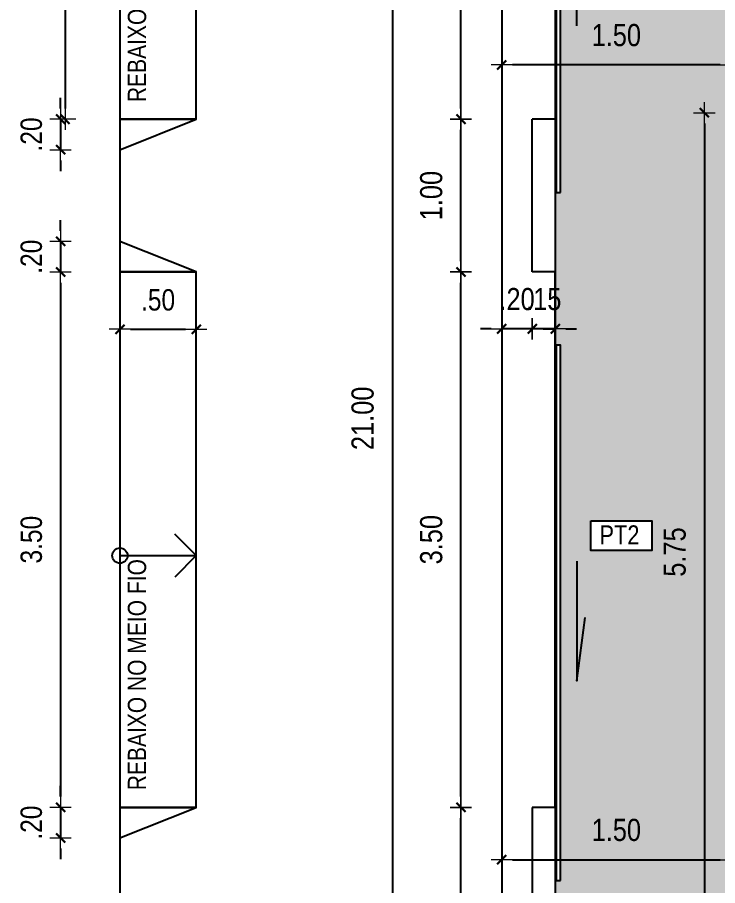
# Model space of a CAD drawing. Header units: millimetres. Extents: x -6300 to 1991, y -4770 to 4545.
# Drawn here: x 1492.16 to 1496.74, y 101 to 106.68 of the extents above; entities that cross this region are included whole.
import ezdxf
from ezdxf.enums import TextEntityAlignment as Align

# ---------------------------------------------------------------- set-up
doc = ezdxf.new("R2010")
doc.units = ezdxf.units.MM
doc.header["$LTSCALE"] = 20
doc.header["$MEASUREMENT"] = 0
doc.linetypes.add('CONTINU', pattern=[0])
doc.layers.get('0').update_dxf_attribs({"linetype": 'CONTINUOUS'})
doc.layers.get('DEFPOINTS').update_dxf_attribs({"linetype": 'CONTINUOUS'})
for name, color, linetype in [('COTA', 7, 'CONTINUOUS'), ('E-pen-m', 6, 'CONTINUOUS'), ('LAYER1', 7, 'CONTINUOUS'), ('LAYER7', 4, 'CONTINUOUS')]:
    doc.layers.add(name, color=color, linetype=linetype)
doc.layers.add('E-Pen-C', color=4, linetype='CONTINUOUS', lineweight=15)
doc.layers.add('E-Pen-G', color=3, linetype='CONTINUOUS', lineweight=30)
doc.styles.add('F2', font='ARIALN.TTF')
doc.dimstyles.new('DIMENSION-1', dxfattribs={"dimtxt": 0.145, "dimasz": 0.07, "dimexe": 1, "dimexo": 0, "dimgap": 0.12, "dimtad": 1, "dimzin": 7, "dimdsep": 46, "dimtxsty": 'F2', "dimblk1": 'TRACO', "dimblk2": 'TRACO', "dimsah": 1, "dimcen": 1, "dimse1": 1, "dimse2": 1, "dimclrd": 4, "dimclre": 256, "dimclrt": 4, "dimadec": 8, "dimazin": 0, "dimtfac": 1, "dimtix": 1, "dimtmove": 2, "dimatfit": 3, "dimldrblk": 'TRACO', "dimfxl": 1, "dimtolj": 1, "dimtzin": 0, "dimarcsym": 0})

# ---------------------------------------------------------------- blocks, each defined once
blk = doc.blocks.new('TRACO')
at = {"layer": 'E-Pen-C'}
for p, q in [((0, 1), (0, -1)), ((-1, 0), (1, 0))]:
    blk.add_line(p, q, dxfattribs=at)
at = {"layer": 'E-Pen-G'}
blk.add_line((-0.424, -0.424), (0.424, 0.424), dxfattribs=at)
blk = doc.blocks.new('*D461')
at = {"color": 4, "lineweight": -2}
for p, q in [((1492.4429, 105.2856), (1492.4429, 105.3556)), ((1492.4429, 105.2156), (1492.4429, 105.0156)), ((1492.4429, 104.9456), (1492.4429, 104.8756))]:
    blk.add_line(p, q, dxfattribs=at)
at = {"layer": 'DEFPOINTS', "color": 0}
for p in [(1492.8309, 105.2156), (1492.4429, 105.0156), (1492.8309, 105.0156)]:
    blk.add_point(p, dxfattribs=at)
at = {"color": 4, "lineweight": -2, "xscale": 0.07, "yscale": 0.07, "zscale": 0.07}
for p, rotation in [((1492.4429, 105.2156), 270), ((1492.4429, 105.0156), 90)]:
    blk.add_blockref('TRACO', p, dxfattribs=dict(at, rotation=rotation))
at = {"color": 4, "insert": (1492.2514, 105.1156), "char_height": 0.14, "attachment_point": 5, "rotation": 90, "style": 'F2'}
blk.add_mtext('\\A1;.20', dxfattribs=at)
blk = doc.blocks.new('*D462')
at = {"color": 4, "lineweight": -2}
blk.add_line((1492.4429, 104.9456), (1492.4429, 101.5819), dxfattribs=at)
at = {"layer": 'DEFPOINTS', "color": 0}
for p in [(1492.8309, 105.0156), (1492.4429, 101.5119), (1492.8309, 101.5119)]:
    blk.add_point(p, dxfattribs=at)
at = {"color": 4, "lineweight": -2, "xscale": 0.07, "yscale": 0.07, "zscale": 0.07}
for p, rotation in [((1492.4429, 105.0156), 90), ((1492.4429, 101.5119), 270)]:
    blk.add_blockref('TRACO', p, dxfattribs=dict(at, rotation=rotation))
at = {"color": 4, "insert": (1492.2514, 103.2638), "char_height": 0.14, "attachment_point": 5, "rotation": 90, "style": 'F2'}
blk.add_mtext('\\A1;3.50', dxfattribs=at)
blk = doc.blocks.new('*D463')
at = {"color": 4, "lineweight": -2}
for p, q in [((1492.4429, 101.5819), (1492.4429, 101.6519)), ((1492.4429, 101.5119), (1492.4429, 101.3119)), ((1492.4429, 101.2419), (1492.4429, 101.1719))]:
    blk.add_line(p, q, dxfattribs=at)
at = {"layer": 'DEFPOINTS', "color": 0}
for p in [(1492.8309, 101.5119), (1492.4429, 101.3119), (1492.8309, 101.3119)]:
    blk.add_point(p, dxfattribs=at)
at = {"color": 4, "lineweight": -2, "xscale": 0.07, "yscale": 0.07, "zscale": 0.07}
for p, rotation in [((1492.4429, 101.5119), 270), ((1492.4429, 101.3119), 90)]:
    blk.add_blockref('TRACO', p, dxfattribs=dict(at, rotation=rotation))
at = {"color": 4, "insert": (1492.2514, 101.4119), "char_height": 0.14, "attachment_point": 5, "rotation": 90, "style": 'F2'}
blk.add_mtext('\\A1;.20', dxfattribs=at)
blk = doc.blocks.new('*D464')
at = {"color": 4, "lineweight": -2}
blk.add_line((1492.9009, 104.6408), (1493.2609, 104.6408), dxfattribs=at)
at = {"layer": 'DEFPOINTS', "color": 0}
for p in [(1492.8309, 105.0156), (1493.3309, 105.0156), (1493.3309, 104.6408)]:
    blk.add_point(p, dxfattribs=at)
at = {"color": 4, "lineweight": -2, "xscale": 0.07, "yscale": 0.07, "zscale": 0.07, "rotation": 180}
blk.add_blockref('TRACO', (1492.8309, 104.6408), dxfattribs=at)
at = {"color": 4, "lineweight": -2, "xscale": 0.07, "yscale": 0.07, "zscale": 0.07}
blk.add_blockref('TRACO', (1493.3309, 104.6408), dxfattribs=at)
at = {"color": 4, "insert": (1493.0809, 104.8323), "char_height": 0.14, "attachment_point": 5, "style": 'F2'}
blk.add_mtext('\\A1;.50', dxfattribs=at)
blk = doc.blocks.new('*D466')
at = {"color": 4, "lineweight": -2}
blk.add_line((1492.4719, 108.9456), (1492.4719, 106.0856), dxfattribs=at)
at = {"layer": 'DEFPOINTS', "color": 0}
for p in [(1492.8309, 109.0156), (1492.4719, 106.0156), (1492.8309, 106.0156)]:
    blk.add_point(p, dxfattribs=at)
at = {"color": 4, "lineweight": -2, "xscale": 0.07, "yscale": 0.07, "zscale": 0.07}
for p, rotation in [((1492.4719, 109.0156), 90), ((1492.4719, 106.0156), 270)]:
    blk.add_blockref('TRACO', p, dxfattribs=dict(at, rotation=rotation))
at = {"color": 4, "insert": (1492.2804, 107.5156), "char_height": 0.14, "attachment_point": 5, "rotation": 90, "style": 'F2'}
blk.add_mtext('\\A1;3.00', dxfattribs=at)
blk = doc.blocks.new('*D467')
at = {"color": 4, "lineweight": -2}
for p, q in [((1492.4429, 106.0856), (1492.4429, 106.1556)), ((1492.4429, 106.0156), (1492.4429, 105.8156)), ((1492.4429, 105.7456), (1492.4429, 105.6756))]:
    blk.add_line(p, q, dxfattribs=at)
at = {"layer": 'DEFPOINTS', "color": 0}
for p in [(1492.8309, 106.0156), (1492.4429, 105.8156), (1492.8309, 105.8156)]:
    blk.add_point(p, dxfattribs=at)
at = {"color": 4, "lineweight": -2, "xscale": 0.07, "yscale": 0.07, "zscale": 0.07}
for p, rotation in [((1492.4429, 106.0156), 270), ((1492.4429, 105.8156), 90)]:
    blk.add_blockref('TRACO', p, dxfattribs=dict(at, rotation=rotation))
at = {"color": 4, "insert": (1492.2514, 105.9156), "char_height": 0.14, "attachment_point": 5, "rotation": 90, "style": 'F2'}
blk.add_mtext('\\A1;.20', dxfattribs=at)
blk = doc.blocks.new('*D479')
at = {"layer": 'COTA', "color": 4, "linetype": 'Continuous', "lineweight": -2}
blk.add_line((1496.7608, 106.371), (1495.4009, 106.371), dxfattribs=at)
at = {"layer": 'DEFPOINTS', "color": 0, "linetype": 'Continuous'}
for p in [(1495.3309, 106.371), (1496.8308, 106.0572), (1495.3309, 106.0077, -1.7976)]:
    blk.add_point(p, dxfattribs=at)
at = {"layer": 'COTA', "color": 4, "linetype": 'Continuous', "lineweight": -2, "xscale": 0.07, "yscale": 0.07, "zscale": 0.07, "rotation": 180}
blk.add_blockref('TRACO', (1495.3309, 106.371), dxfattribs=at)
at = {"layer": 'COTA', "color": 4, "linetype": 'Continuous', "lineweight": -2, "xscale": 0.07, "yscale": 0.07, "zscale": 0.07}
blk.add_blockref('TRACO', (1496.8308, 106.371), dxfattribs=at)
at = {"layer": 'COTA', "color": 4, "linetype": 'Continuous', "insert": (1496.0809, 106.5651), "char_height": 0.145, "attachment_point": 5, "style": 'F2'}
blk.add_mtext('\\A1;1.50', dxfattribs=at)
blk = doc.blocks.new('*D495')
at = {"layer": 'COTA', "color": 4, "linetype": 'Continuous', "lineweight": -2}
blk.add_line((1495.0637, 100.1519), (1495.0637, 101.4419), dxfattribs=at)
at = {"layer": 'DEFPOINTS', "color": 0, "linetype": 'Continuous'}
for p in [(1495.0637, 101.5119), (1495.5309, 101.5119, -1.3439), (1495.5309, 100.0819, -1.3439)]:
    blk.add_point(p, dxfattribs=at)
at = {"layer": 'COTA', "color": 4, "linetype": 'Continuous', "lineweight": -2, "xscale": 0.07, "yscale": 0.07, "zscale": 0.07}
for p, rotation in [((1495.0637, 101.5119), 90), ((1495.0637, 100.0819), 270)]:
    blk.add_blockref('TRACO', p, dxfattribs=dict(at, rotation=rotation))
at = {"layer": 'COTA', "color": 4, "linetype": 'Continuous', "insert": (1494.8696, 100.7969), "char_height": 0.145, "attachment_point": 5, "rotation": 90, "style": 'F2'}
blk.add_mtext('\\A1;1.43', dxfattribs=at)
blk = doc.blocks.new('*D496')
at = {"layer": 'COTA', "color": 4, "linetype": 'Continuous', "lineweight": -2}
blk.add_line((1495.0637, 101.5819), (1495.0637, 104.9456), dxfattribs=at)
at = {"layer": 'DEFPOINTS', "color": 0, "linetype": 'Continuous'}
for p in [(1495.0637, 105.0156), (1495.5309, 105.0156, -1.3268), (1495.5309, 101.5119, -1.3439)]:
    blk.add_point(p, dxfattribs=at)
at = {"layer": 'COTA', "color": 4, "linetype": 'Continuous', "lineweight": -2, "xscale": 0.07, "yscale": 0.07, "zscale": 0.07}
for p, rotation in [((1495.0637, 105.0156), 90), ((1495.0637, 101.5119), 270)]:
    blk.add_blockref('TRACO', p, dxfattribs=dict(at, rotation=rotation))
at = {"layer": 'COTA', "color": 4, "linetype": 'Continuous', "insert": (1494.8696, 103.2638), "char_height": 0.145, "attachment_point": 5, "rotation": 90, "style": 'F2'}
blk.add_mtext('\\A1;3.50', dxfattribs=at)
blk = doc.blocks.new('*D497')
at = {"layer": 'COTA', "color": 4, "linetype": 'Continuous', "lineweight": -2}
blk.add_line((1495.0637, 105.0856), (1495.0637, 105.9456), dxfattribs=at)
at = {"layer": 'DEFPOINTS', "color": 0, "linetype": 'Continuous'}
for p in [(1495.0637, 106.0156), (1495.6059, 106.0156, -1.3268), (1495.5309, 105.0156, -1.3268)]:
    blk.add_point(p, dxfattribs=at)
at = {"layer": 'COTA', "color": 4, "linetype": 'Continuous', "lineweight": -2, "xscale": 0.07, "yscale": 0.07, "zscale": 0.07}
for p, rotation in [((1495.0637, 106.0156), 90), ((1495.0637, 105.0156), 270)]:
    blk.add_blockref('TRACO', p, dxfattribs=dict(at, rotation=rotation))
at = {"layer": 'COTA', "color": 4, "linetype": 'Continuous', "insert": (1494.8696, 105.5156), "char_height": 0.145, "attachment_point": 5, "rotation": 90, "style": 'F2'}
blk.add_mtext('\\A1;1.00', dxfattribs=at)
blk = doc.blocks.new('*D498')
at = {"layer": 'COTA', "color": 4, "linetype": 'Continuous', "lineweight": -2}
blk.add_line((1495.0637, 106.0856), (1495.0637, 108.9456), dxfattribs=at)
at = {"layer": 'DEFPOINTS', "color": 0, "linetype": 'Continuous'}
for p in [(1495.0637, 109.0156), (1495.3309, 109.0156, -1.0395), (1495.6059, 106.0156, -1.3268)]:
    blk.add_point(p, dxfattribs=at)
at = {"layer": 'COTA', "color": 4, "linetype": 'Continuous', "lineweight": -2, "xscale": 0.07, "yscale": 0.07, "zscale": 0.07}
for p, rotation in [((1495.0637, 109.0156), 90), ((1495.0637, 106.0156), 270)]:
    blk.add_blockref('TRACO', p, dxfattribs=dict(at, rotation=rotation))
at = {"layer": 'COTA', "color": 4, "linetype": 'Continuous', "insert": (1494.8696, 107.5156), "char_height": 0.145, "attachment_point": 5, "rotation": 90, "style": 'F2'}
blk.add_mtext('\\A1;3.00', dxfattribs=at)
blk = doc.blocks.new('*D502')
at = {"layer": 'COTA', "color": 4, "linetype": 'Continuous', "lineweight": -2}
blk.add_line((1494.6144, 114.4879), (1494.6144, 93.6279), dxfattribs=at)
at = {"layer": 'DEFPOINTS', "color": 0, "linetype": 'Continuous'}
for p in [(1495.3309, 114.5579, -1.8296), (1494.6144, 93.5579), (1495.3309, 93.5579, -1.8296)]:
    blk.add_point(p, dxfattribs=at)
at = {"layer": 'COTA', "color": 4, "linetype": 'Continuous', "lineweight": -2, "xscale": 0.07, "yscale": 0.07, "zscale": 0.07}
for p, rotation in [((1494.6144, 114.5579), 90), ((1494.6144, 93.5579), 270)]:
    blk.add_blockref('TRACO', p, dxfattribs=dict(at, rotation=rotation))
at = {"layer": 'COTA', "color": 4, "linetype": 'Continuous', "insert": (1494.4204, 104.0579), "char_height": 0.145, "attachment_point": 5, "rotation": 90, "style": 'F2'}
blk.add_mtext('\\A1;21.00', dxfattribs=at)
blk = doc.blocks.new('*D517')
at = {"layer": 'COTA', "color": 4, "linetype": 'Continuous', "lineweight": -2}
blk.add_line((1496.657, 105.9879), (1496.657, 100.3779), dxfattribs=at)
at = {"layer": 'DEFPOINTS', "color": 0, "linetype": 'Continuous'}
for p in [(1496.8308, 106.0579, -1.8296), (1496.657, 100.3079), (1496.8349, 100.3079)]:
    blk.add_point(p, dxfattribs=at)
at = {"layer": 'COTA', "color": 4, "linetype": 'Continuous', "lineweight": -2, "xscale": 0.07, "yscale": 0.07, "zscale": 0.07}
for p, rotation in [((1496.657, 106.0579), 90), ((1496.657, 100.3079), 270)]:
    blk.add_blockref('TRACO', p, dxfattribs=dict(at, rotation=rotation))
at = {"layer": 'COTA', "color": 4, "linetype": 'Continuous', "insert": (1496.4633, 103.1829), "char_height": 0.145, "attachment_point": 5, "rotation": 90, "style": 'F2'}
blk.add_mtext('\\A1;5.75', dxfattribs=at)
blk = doc.blocks.new('*D788')
at = {"layer": 'COTA', "color": 4, "linetype": 'Continuous', "lineweight": -2}
blk.add_line((1495.4009, 101.1693), (1496.7609, 101.1693), dxfattribs=at)
at = {"layer": 'DEFPOINTS', "color": 0, "linetype": 'Continuous'}
for p in [(1496.8309, 101.1693), (1495.3309, 101.1051, 0.38), (1496.8309, 101.1051)]:
    blk.add_point(p, dxfattribs=at)
at = {"layer": 'COTA', "color": 4, "linetype": 'Continuous', "lineweight": -2, "xscale": 0.07, "yscale": 0.07, "zscale": 0.07, "rotation": 180}
blk.add_blockref('TRACO', (1495.3309, 101.1693), dxfattribs=at)
at = {"layer": 'COTA', "color": 4, "linetype": 'Continuous', "lineweight": -2, "xscale": 0.07, "yscale": 0.07, "zscale": 0.07}
blk.add_blockref('TRACO', (1496.8309, 101.1693), dxfattribs=at)
at = {"layer": 'COTA', "color": 4, "linetype": 'Continuous', "insert": (1496.0809, 101.3633), "char_height": 0.145, "attachment_point": 5, "style": 'F2'}
blk.add_mtext('\\A1;1.50', dxfattribs=at)
blk = doc.blocks.new('*D789')
at = {"layer": 'COTA', "color": 4, "linetype": 'Continuous', "lineweight": -2}
for p, q in [((1495.4609, 104.6434), (1495.3909, 104.6434)), ((1495.6809, 104.6434), (1495.5309, 104.6434)), ((1495.7509, 104.6434), (1495.8209, 104.6434))]:
    blk.add_line(p, q, dxfattribs=at)
at = {"layer": 'DEFPOINTS', "color": 0, "linetype": 'Continuous'}
for p in [(1495.5309, 105.0156, 0.102), (1495.6809, 105.0156, 0.102), (1495.5309, 104.6434)]:
    blk.add_point(p, dxfattribs=at)
at = {"layer": 'COTA', "color": 4, "linetype": 'Continuous', "lineweight": -2, "xscale": 0.07, "yscale": 0.07, "zscale": 0.07}
blk.add_blockref('TRACO', (1495.5309, 104.6434), dxfattribs=at)
at = {"layer": 'COTA', "color": 4, "linetype": 'Continuous', "lineweight": -2, "xscale": 0.07, "yscale": 0.07, "zscale": 0.07, "rotation": 180}
blk.add_blockref('TRACO', (1495.6809, 104.6434), dxfattribs=at)
at = {"layer": 'COTA', "color": 4, "linetype": 'Continuous', "insert": (1495.6059, 104.8374), "char_height": 0.145, "attachment_point": 5, "style": 'F2'}
blk.add_mtext('\\A1;.15', dxfattribs=at)
blk = doc.blocks.new('*D790')
at = {"layer": 'COTA', "color": 4, "linetype": 'Continuous', "lineweight": -2}
for p, q in [((1495.2609, 104.6434), (1495.1909, 104.6434)), ((1495.5309, 104.6434), (1495.3309, 104.6434)), ((1495.6009, 104.6434), (1495.6709, 104.6434))]:
    blk.add_line(p, q, dxfattribs=at)
at = {"layer": 'DEFPOINTS', "color": 0, "linetype": 'Continuous'}
for p in [(1495.3309, 105.1922, 0.0899), (1495.5309, 105.0156, 0.102), (1495.3309, 104.6434)]:
    blk.add_point(p, dxfattribs=at)
at = {"layer": 'COTA', "color": 4, "linetype": 'Continuous', "lineweight": -2, "xscale": 0.07, "yscale": 0.07, "zscale": 0.07}
blk.add_blockref('TRACO', (1495.3309, 104.6434), dxfattribs=at)
at = {"layer": 'COTA', "color": 4, "linetype": 'Continuous', "lineweight": -2, "xscale": 0.07, "yscale": 0.07, "zscale": 0.07, "rotation": 180}
blk.add_blockref('TRACO', (1495.5309, 104.6434), dxfattribs=at)
at = {"layer": 'COTA', "color": 4, "linetype": 'Continuous', "insert": (1495.4309, 104.8374), "char_height": 0.145, "attachment_point": 5, "style": 'F2'}
blk.add_mtext('\\A1;.20', dxfattribs=at)

msp = doc.modelspace()

# ---------------------------------------------------------------- hatches: boundary and pattern name
at = {"layer": 'COTA', "linetype": 'Continuous'}
h = msp.add_hatch(dxfattribs=at)
h.set_pattern_fill('PATIO3', color=8, scale=0.6, style=0, pattern_type=2)
h.set_pattern_definition([(243.4349, (-60.29372, 66.72446), (0.600000786, 0.599999495), [0.201246, -1.1403948]), (153.4349, (-60.17372, 66.66446), (0.599999495, -0.600000786), [0.1341642, -1.2074766]), (153.4349, (-60.02372, 66.66446), (0.599999495, -0.600000786), [0.1341642, -1.2074766]), (243.4349, (-60.14372, 66.72446), (0.600000786, 0.599999495), [0.0670818, -1.274559]), (153.4349, (-59.87372, 66.66446), (0.599999495, -0.600000786), [0.1341642, -1.2074766]), (243.4349, (-59.99372, 66.72446), (0.600000786, 0.599999495), [0.1341642, -1.2074766]), (158.1986, (-59.81372, 66.71246), (-1.800000164, 0.599999946), [0.0323112, -3.1987878]), (243.4349, (-59.84372, 66.72446), (0.600000786, 0.599999495), [0.0670818, -1.274559]), (154.9831, (-59.813717, 66.562465), (-7.7999997481, 3.60000110015), [0.0993174, -9.8324496]), (63.4349, (-59.99372, 66.42446), (-0.600000786, -0.599999495), [0.201246, -1.1403948]), (153.4349, (-59.93372, 66.54446), (0.599999495, -0.600000786), [0.1341642, -1.2074766]), (63.4349, (-60.14372, 66.42446), (-0.600000786, -0.599999495), [0.0670818, -1.274559]), (153.4349, (-60.08372, 66.54446), (0.599999495, -0.600000786), [0.1341642, -1.2074766]), (153.4349, (-60.23372, 66.54446), (0.599999495, -0.600000786), [0.1341642, -1.2074766]), (63.4349, (-60.29372, 66.42446), (-0.600000786, -0.599999495), [0.201246, -1.1403948]), (63.4349, (-59.90372, 66.30446), (-0.600000786, -0.599999495), [0.201246, -1.1403948]), (153.4349, (-59.84372, 66.42446), (0.599999495, -0.600000786), [0.1341642, -1.2074766]), (153.4349, (-59.99372, 66.42446), (0.599999495, -0.600000786), [0.1341642, -1.2074766]), (63.4349, (-60.20372, 66.30446), (-0.600000786, -0.599999495), [0.1341642, -1.2074766]), (153.4349, (-60.14372, 66.42446), (0.599999495, -0.600000786), [0.1341642, -1.2074766]), (153.4349, (-60.29372, 66.42446), (0.599999495, -0.600000786), [0.1341642, -1.2074766]), (63.4349, (-60.41372, 66.18446), (-0.600000786, -0.599999495), [0.201246, -1.1403948]), (153.4349, (-59.81372, 66.33446), (0.599999495, -0.600000786), [0.0670818, -1.274559]), (153.4349, (-59.90372, 66.30446), (0.599999495, -0.600000786), [0.1341642, -1.2074766]), (153.4349, (-60.05372, 66.30446), (0.599999495, -0.600000786), [0.1341642, -1.2074766]), (153.4349, (-60.20372, 66.30446), (0.599999495, -0.600000786), [0.1341642, -1.2074766]), (153.4349, (-60.35372, 66.30446), (0.599999495, -0.600000786), [0.0670818, -1.274559]), (153.4349, (-59.81372, 66.18446), (0.599999495, -0.600000786), [0.1341642, -1.2074766]), (63.4349, (-59.99372, 66.12446), (-0.600000786, -0.599999495), [0.1341642, -1.2074766]), (153.4349, (-59.96372, 66.18446), (0.599999495, -0.600000786), [0.1341642, -1.2074766]), (243.4349, (-60.23372, 66.24446), (0.600000786, 0.599999495), [0.1341642, -1.2074766]), (153.4349, (-60.11372, 66.18446), (0.599999495, -0.600000786), [0.1341642, -1.2074766]), (153.4349, (-60.26372, 66.18446), (0.599999495, -0.600000786), [0.1341642, -1.2074766]), (154.9831, (-60.323717, 66.664465), (-7.7999997481, 3.60000110015), [0.0993174, -9.8324496]), (158.1986, (-60.38372, 66.54446), (-1.800000164, 0.599999946), [0.0323112, -3.1987878]), (243.4349, (-60.02372, 66.36446), (0.600000786, 0.599999495), [0.201246, -1.1403948]), (63.4349, (-60.08372, 66.54446), (-0.600000786, -0.599999495), [0.0670818, -1.274559])])
h.paths.add_polyline_path([(1495.6809, 100.3079), (1496.8349, 100.3068), (1496.8309, 100.3079), (1496.8308, 106.0572), (1511.0309, 106.0572), (1511.0309, 107.2079), (1511.0309, 110.9079), (1507.3952, 110.9079), (1507.3586, 110.5079), (1507.2552, 110.1447), (1507.0517, 109.8362), (1506.7183, 109.5037), (1506.3612, 109.2976), (1505.9889, 109.1876), (1505.7611, 109.1656), (1495.6809, 109.1656)])
h.paths.add_polyline_path([(1504.745, 107.0713), (1505.2243, 106.7954), (1507.6022, 106.849), (1508.8032, 106.877), (1509.1594, 106.98), (1509.2816, 107.6688), (1509.2699, 108.1418), (1509.1669, 108.4659), (1509.0519, 108.6391), (1508.2645, 108.7222), (1505.9923, 108.7513), (1505.3321, 108.7158), (1504.7131, 108.5745), (1504.669, 108.2366), (1504.6697, 107.2448), (1504.7177, 107.077)], flags=16)
h.paths.add_polyline_path([(1502.3847, 107.3914), (1502.3847, 107.4288), (1502.3704, 107.4259), (1502.3583, 107.4178)], flags=24)
h.paths.add_polyline_path([(1502.3847, 107.3914), (1502.3583, 107.4178), (1502.3502, 107.4057), (1502.3474, 107.3914)], flags=8)
h.paths.add_polyline_path([(1502.3847, 107.3914), (1502.422, 107.3914), (1502.4192, 107.3772), (1502.4111, 107.365)], flags=8)
h.paths.add_polyline_path([(1502.3847, 107.3914), (1502.4111, 107.365), (1502.399, 107.357), (1502.3847, 107.3541)], flags=24)
edge = h.paths.add_edge_path(flags=16)
edge.add_line((1502.3847, 107.3168), (1502.3847, 107.4661))
edge = h.paths.add_edge_path(flags=16)
edge.add_arc((1502.3847, 107.3914), 0.0373, 0, 360)
edge = h.paths.add_edge_path(flags=16)
edge.add_line((1502.3101, 107.3914), (1502.6612, 107.3914))
h.paths.add_polyline_path([(1502.4144, 107.3825), (1502.7356, 107.3825), (1502.7356, 107.5628), (1502.4144, 107.5628)], flags=24)
h.paths.add_polyline_path([(1502.0396, 107.7656), (1503.1086, 107.7656), (1503.1086, 107.9919), (1502.0396, 107.9919)], flags=24)
h.paths.add_polyline_path([(1502.233, 107.5549), (1502.9151, 107.5549), (1502.9151, 107.7521), (1502.233, 107.7521)], flags=24)
h.paths.add_polyline_path([(1496.704, 107.0713), (1497.1833, 106.7954), (1499.5612, 106.8491), (1500.7622, 106.877), (1501.1184, 106.9801), (1501.2405, 107.6688), (1501.2288, 108.1418), (1501.1258, 108.4659), (1501.0108, 108.6392), (1500.2235, 108.7223), (1497.9513, 108.7513), (1497.291, 108.7159), (1496.6721, 108.5745), (1496.6279, 108.2366), (1496.6286, 107.2449), (1496.6767, 107.0771)], flags=16)
h.paths.add_polyline_path([(1495.913, 107.5519), (1496.3133, 107.5519), (1496.3133, 107.3573), (1495.913, 107.3573)], flags=16)
h.paths.add_polyline_path([(1495.716, 105.5361), (1495.716, 108.5361), (1495.686, 108.5361), (1495.686, 105.5361)], flags=16)
h.paths.add_polyline_path([(1495.716, 101.0325), (1495.716, 104.5361), (1495.686, 104.5361), (1495.686, 101.0325)], flags=16)
h.paths.add_polyline_path([(1495.913, 103.3881), (1496.3133, 103.3881), (1496.3133, 103.1934), (1495.913, 103.1934)], flags=16)
h.paths.add_polyline_path([(1502.132, 106.9564), (1503.211, 106.9564), (1503.211, 107.1608), (1502.132, 107.1608)], flags=24)
h.paths.add_polyline_path([(1502.0076, 107.1242), (1503.4609, 107.1242), (1503.4609, 107.2874), (1502.0076, 107.2874)], flags=24)
h.paths.add_polyline_path([(1503.2854, 106.4149), (1503.6813, 106.4149), (1503.6813, 106.7168), (1503.2854, 106.7168)], flags=24)
h.paths.add_polyline_path([(1503.9482, 107.4162), (1503.9482, 107.812), (1503.6463, 107.812), (1503.6463, 107.4162)], flags=24)
h.paths.add_polyline_path([(1499.8837, 106.4149), (1500.2796, 106.4149), (1500.2796, 106.7168), (1499.8837, 106.7168)], flags=24)
h.paths.add_polyline_path([(1501.7756, 106.4149), (1502.0791, 106.4149), (1502.0791, 106.7168), (1501.7756, 106.7168)], flags=24)
h.paths.add_polyline_path([(1504.8769, 106.4149), (1505.1804, 106.4149), (1505.1804, 106.7168), (1504.8769, 106.7168)], flags=24)
h.paths.add_polyline_path([(1506.3599, 106.4149), (1506.7557, 106.4149), (1506.7557, 106.7168), (1506.3599, 106.7168)], flags=24)
h.paths.add_polyline_path([(1507.9259, 106.4149), (1508.2293, 106.4149), (1508.2293, 106.7168), (1507.9259, 106.7168)], flags=24)
h.paths.add_polyline_path([(1509.4093, 106.4149), (1509.8051, 106.4149), (1509.8051, 106.7168), (1509.4093, 106.7168)], flags=24)
h.paths.add_polyline_path([(1510.4527, 106.4295), (1510.4527, 106.8254), (1510.1508, 106.8254), (1510.1508, 106.4295)], flags=24)
h.paths.add_polyline_path([(1495.8781, 106.4149), (1496.274, 106.4149), (1496.274, 106.7168), (1495.8781, 106.7168)], flags=24)
h.paths.add_polyline_path([(1497.1281, 106.4149), (1497.5239, 106.4149), (1497.5239, 106.7168), (1497.1281, 106.7168)], flags=24)
h.paths.add_polyline_path([(1497.9255, 106.4149), (1498.229, 106.4149), (1498.229, 106.7168), (1497.9255, 106.7168)], flags=24)
h.paths.add_polyline_path([(1510.7056, 110.1912), (1511.0878, 110.1912), (1511.0878, 110.4827), (1510.7056, 110.4827)], flags=9)
h.paths.add_polyline_path([(1509.5786, 110.1912), (1509.8715, 110.1912), (1509.8715, 110.4827), (1509.5786, 110.4827)], flags=24)
h.paths.add_polyline_path([(1508.4408, 110.1912), (1508.823, 110.1912), (1508.823, 110.4827), (1508.4408, 110.4827)], flags=24)
h.paths.add_polyline_path([(1507.3952, 110.1912), (1507.6882, 110.1912), (1507.6882, 110.4827), (1507.3952, 110.4827)], flags=24)
h.paths.add_polyline_path([(1509.7758, 110.4927), (1511.5548, 110.4927), (1511.5548, 110.7649), (1509.7758, 110.7649)], flags=9)
h.paths.add_polyline_path([(1496.6134, 102.9851), (1496.6134, 103.3809), (1496.3116, 103.3809), (1496.3116, 102.9851)], flags=24)

# ---------------------------------------------------------------- linework, layer by layer
at = {"color": 7, "linetype": 'CONTINU'}
msp.add_line((1492.8309, 103.1594, -0.2346), (1493.3309, 103.1594), dxfattribs=at)
at = {"color": 7, "elevation": 0.0273}
msp.add_lwpolyline([(1495.716, 105.5361), (1495.716, 108.5361), (1495.686, 108.5361), (1495.686, 105.5361)], close=True, dxfattribs=at)
at = {"color": 7}
for points in [[(1495.8232, 106.6265), (1495.8232, 107.4087), (1495.8761, 106.9954)], [(1495.8232, 103.1224), (1495.8232, 102.3402), (1495.8761, 102.7536)]]:
    msp.add_lwpolyline(points, dxfattribs=at)
msp.add_lwpolyline([(1495.716, 101.0325), (1495.716, 104.5361), (1495.686, 104.5361), (1495.686, 101.0325)], close=True, dxfattribs=at)
at = {"color": 6}
msp.add_lwpolyline([(1495.913, 103.3881), (1496.3133, 103.3881), (1496.3133, 103.1934), (1495.913, 103.1934)], close=True, dxfattribs=at)
at = {"color": 7}
msp.add_circle((1492.8309, 103.1594, -0.2346), 0.0499, dxfattribs=at)
at = {"layer": 'COTA', "color": 8, "linetype": 'Continuous'}
msp.add_line((1495.6809, 109.0156, 0.5028), (1495.6809, 106.0156, 0.5028), dxfattribs=at)
at = {"layer": 'COTA', "color": 5, "linetype": 'Continuous'}
for p, q in [((1495.6809, 106.0156, 0.5028), (1495.5309, 106.0156, 0.5028)), ((1495.6809, 106.0156, 0.5028), (1495.6809, 105.0156, 0.102)), ((1495.6809, 105.0156, 0.5028), (1495.5309, 105.0156, 0.5028)), ((1495.6809, 101.5119, 0.4858), (1495.5309, 101.5119, 0.4858)), ((1495.5309, 101.5119), (1495.5309, 100.0819)), ((1495.6809, 101.5119), (1495.6809, 100.0819, 0.4858))]:
    msp.add_line(p, q, dxfattribs=at)
at = {"layer": 'COTA', "color": 8, "linetype": 'Continuous'}
msp.add_lwpolyline([(1495.6809, 100.3079), (1496.8349, 100.3068), (1496.8309, 100.3079), (1496.8308, 106.0572), (1511.0309, 106.0572), (1511.0309, 107.2079), (1511.0309, 110.9079), (1507.3952, 110.9079), (1507.3586, 110.5079), (1507.2552, 110.1447), (1507.0517, 109.8362), (1506.7183, 109.5037), (1506.3612, 109.2976), (1505.9889, 109.1876), (1505.7611, 109.1656), (1495.6809, 109.1656), (1495.6809, 100.3079)], dxfattribs=at)
at = {"layer": 'E-pen-m', "color": 7}
for q in [(1493.1895, 103.3008), (1493.1895, 103.0179)]:
    msp.add_line((1493.3309, 103.1594), q, dxfattribs=at)
at = {"layer": 'LAYER7', "color": 8, "linetype": 'Continuous'}
for p, q in [((1492.8309, 114.5579), (1492.8309, 93.5579)), ((1495.3309, 109.0156, -0.1814), (1495.3309, 99.0819, 0.5236)), ((1495.6809, 101.5119), (1495.6809, 105.0156, 0.102))]:
    msp.add_line(p, q, dxfattribs=at)
at = {"layer": 'LAYER7', "color": 5, "linetype": 'Continuous'}
msp.add_line((1495.5309, 105.0156, 0.102), (1495.5309, 106.0156, 0.1293), dxfattribs=at)
at = {"layer": 'LAYER7', "color": 8, "linetype": 'Continuous'}
for points in [[(1492.8309, 105.8156), (1493.3309, 106.0156), (1492.8309, 106.0156), (1493.3309, 106.0156), (1493.3309, 109.0156), (1492.8309, 109.0156), (1493.3309, 109.0156), (1492.8309, 109.2156)], [(1492.8309, 101.3119), (1493.3309, 101.5119), (1492.8309, 101.5119), (1493.3309, 101.5119), (1493.3309, 105.0156), (1492.8309, 105.0156), (1493.3309, 105.0156), (1492.8309, 105.2156)]]:
    msp.add_lwpolyline(points, dxfattribs=at)

# ---------------------------------------------------------------- texts
at = {"color": 4, "style": 'F2'}
for p in [(1493.0026, 106.1277), (1493.0026, 101.6241)]:
    msp.add_text('REBAIXO NO MEIO FIO', height=0.12, rotation=90, dxfattribs=at).set_placement(p)
at = {"layer": 'LAYER1', "color": 6, "linetype": 'Continuous', "style": 'F2'}
msp.add_text('PT2', height=0.1246, dxfattribs=at).set_placement((1495.9705, 103.3573), align=Align.TOP_LEFT)

# ---------------------------------------------------------------- dimensions: what is measured, and where the dimension line sits
at = {"color": 8}
for base, p1, p2, picture, middle in [((1492.4719, 106.0156), (1492.8309, 109.0156), (1492.8309, 106.0156), '*D466', (1492.2804, 107.5156)), ((1492.4429, 105.8156), (1492.8309, 106.0156), (1492.8309, 105.8156), '*D467', (1492.2514, 105.9156)), ((1492.4429, 105.0156), (1492.8309, 105.2156), (1492.8309, 105.0156), '*D461', (1492.2514, 105.1156)), ((1492.4429, 101.5119), (1492.8309, 105.0156), (1492.8309, 101.5119), '*D462', (1492.2514, 103.2638)), ((1492.4429, 101.3119), (1492.8309, 101.5119), (1492.8309, 101.3119), '*D463', (1492.2514, 101.4119))]:
    dim = msp.add_linear_dim(base=base, p1=p1, p2=p2, angle=270, dimstyle='DIMENSION-1', override={"dimtxt": 0.14, "dimfxl": 0.5, "dimfxlon": 1}, dxfattribs=at)
    dim.commit()
    dim.dimension.update_dxf_attribs({"geometry": picture, "text_midpoint": middle})
dim = msp.add_linear_dim(base=(1493.3309, 104.6408), p1=(1492.8309, 105.0156), p2=(1493.3309, 105.0156), dimstyle='DIMENSION-1', override={"dimtxt": 0.14, "dimfxl": 0.5, "dimfxlon": 1}, dxfattribs=at)
dim.commit()
dim.dimension.update_dxf_attribs({"geometry": '*D464', "text_midpoint": (1493.0809, 104.8323)})
at = {"layer": 'COTA', "color": 7, "linetype": 'Continuous'}
for base, p1, p2, override, picture, middle in [((1494.6144, 93.5579, 1.8296), (1495.3309, 114.5579), (1495.3309, 93.5579), {"dimfxl": 0.06}, '*D502', (1494.4204, 104.0579, 1.8296)), ((1495.0637, 109.0156, 1.8296), (1495.6059, 106.0156, 0.5028), (1495.3309, 109.0156, 0.7901), {"dimfxl": 0.06}, '*D498', (1494.8696, 107.5156, 1.8296)), ((1496.657, 100.3079, 1.8296), (1496.8308, 106.0579), (1496.8349, 100.3079, 1.8296), {"dimadec": 0, "dimfxl": 0.06}, '*D517', (1496.4633, 103.1829, 1.8296)), ((1495.0637, 106.0156, 1.8296), (1495.5309, 105.0156, 0.5028), (1495.6059, 106.0156, 0.5028), {"dimfxl": 0.06}, '*D497', (1494.8696, 105.5156, 1.8296)), ((1495.0637, 105.0156, 1.8296), (1495.5309, 101.5119, 0.4858), (1495.5309, 105.0156, 0.5028), {"dimfxl": 0.06}, '*D496', (1494.8696, 103.2638, 1.8296)), ((1495.0637, 101.5119, 1.8296), (1495.5309, 100.0819, 0.4858), (1495.5309, 101.5119, 0.4858), {"dimfxl": 0.06}, '*D495', (1494.8696, 100.7969, 1.8296))]:
    dim = msp.add_linear_dim(base=base, p1=p1, p2=p2, angle=90, dimstyle='DIMENSION-1', override=override, dxfattribs=at)
    dim.commit()
    dim.dimension.update_dxf_attribs({"geometry": picture, "text_midpoint": middle})
for base, p1, p2, override, picture, middle in [((1495.3309, 106.371, 1.8296), (1496.8308, 106.0572, 1.8296), (1495.3309, 106.0077, 0.0321), {"dimfxl": 0.06}, '*D479', (1496.0809, 106.5651, 1.8296)), ((1495.3309, 104.6434), (1495.5309, 105.0156, 0.102), (1495.3309, 105.1922, 0.0899), {"dimadec": 0, "dimfxl": 0.06}, '*D790', (1495.4309, 104.8374)), ((1495.5309, 104.6434), (1495.6809, 105.0156, 0.102), (1495.5309, 105.0156, 0.102), {"dimadec": 0, "dimfxl": 0.06}, '*D789', (1495.6059, 104.8374)), ((1496.8309, 101.1693), (1495.3309, 101.1051, 0.38), (1496.8309, 101.1051), {"dimadec": 0, "dimfxl": 0.06}, '*D788', (1496.0809, 101.3633))]:
    dim = msp.add_linear_dim(base=base, p1=p1, p2=p2, dimstyle='DIMENSION-1', override=override, dxfattribs=at)
    dim.commit()
    dim.dimension.update_dxf_attribs({"geometry": picture, "text_midpoint": middle})

doc.saveas('drawing.dxf')
